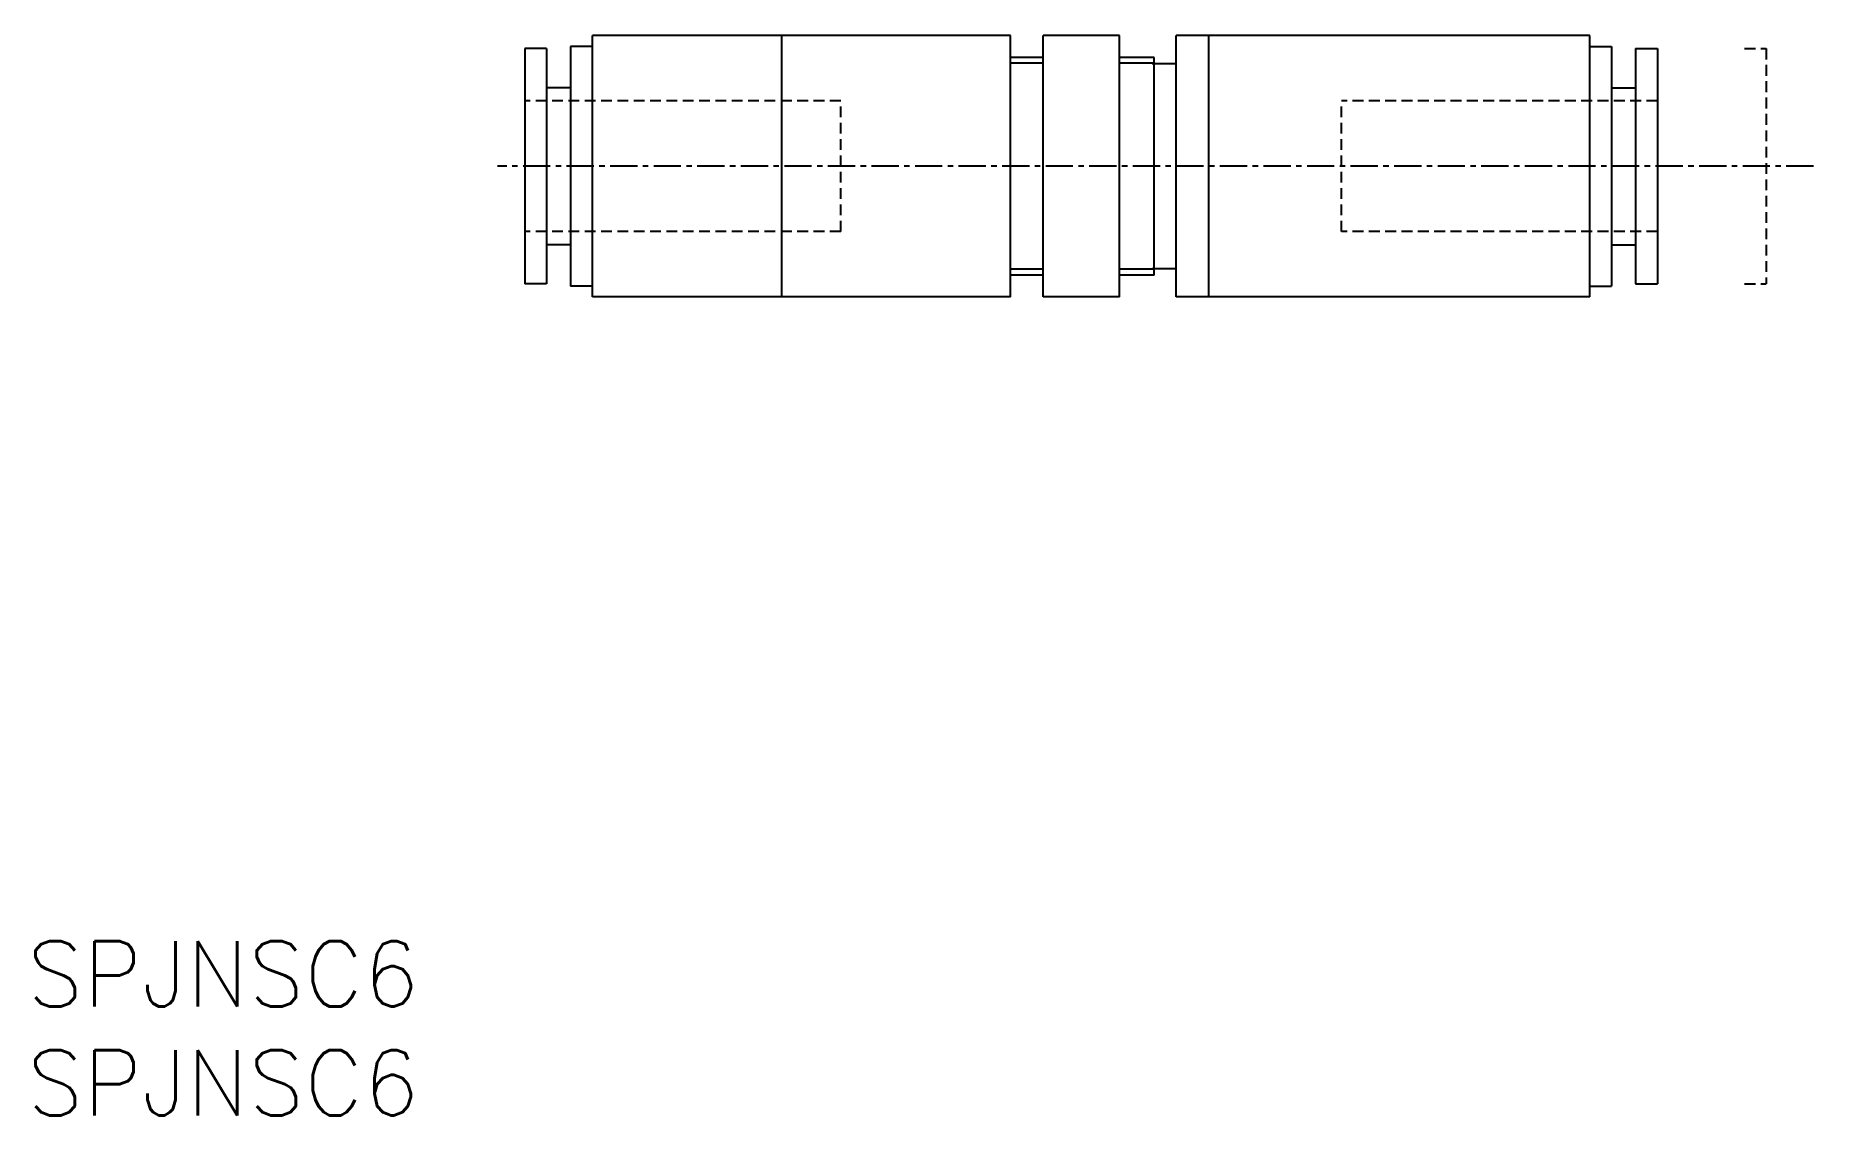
# Model space of a CAD drawing. Extents: x 0.4 to 82, y 0 to 49.6.
import ezdxf

# ---------------------------------------------------------------- set-up
doc = ezdxf.new("R2010")
doc.units = 0
doc.linetypes.add('CENTER', pattern=[2, 1.25, -0.25, 0.25, -0.25])
doc.linetypes.add('DASHED', pattern=[0.75, 0.5, -0.25])
doc.layers.get('0').update_dxf_attribs({"linetype": 'CONTINUOUS'})
doc.layers.add('CENTER', color=1, linetype='CENTER')
doc.styles.get("Standard").update_dxf_attribs({"font": 'txt.shx'})

# ---------------------------------------------------------------- blocks, each defined once
blk = doc.blocks.new('*U6')
at = {"color": 7, "linetype": 'CONTINUOUS'}
blk.add_text('SPJNSC6', height=3, dxfattribs=at).set_placement((0, 0))
blk = doc.blocks.new('*U7')
at = {"color": 7, "linetype": 'CONTINUOUS'}
blk.add_text('SPJNSC6', height=3, dxfattribs=at).set_placement((0, 5))

msp = doc.modelspace()

# ---------------------------------------------------------------- linework, layer by layer
at = {"color": 7, "linetype": 'CONTINUOUS'}
for p, q in [((24.953, 49.069), (24.953, 38.069)), ((25.953, 49.069), (24.953, 49.069)), ((25.953, 37.569), (25.953, 49.569)), ((45.153, 49.569), (25.953, 49.569)), ((34.653, 37.569), (34.653, 49.569)), ((45.153, 37.569), (45.153, 49.569)), ((50.153, 49.569), (46.653, 49.569)), ((46.653, 37.569), (46.653, 49.569)), ((50.153, 37.569), (50.153, 49.569)), ((71.753, 49.569), (52.753, 49.569)), ((52.753, 37.569), (52.753, 49.569)), ((54.253, 37.569), (54.253, 49.569)), ((71.753, 37.569), (71.753, 49.569)), ((71.753, 49.069), (72.753, 49.069)), ((72.753, 49.069), (72.753, 38.069)), ((22.853, 48.969), (22.853, 38.169)), ((23.853, 48.969), (22.853, 48.969)), ((23.853, 48.969), (23.853, 38.169)), ((46.653, 48.569), (45.153, 48.569)), ((46.653, 48.299), (45.153, 48.299)), ((51.753, 48.569), (50.153, 48.569)), ((51.753, 48.299), (50.153, 48.299)), ((52.753, 48.269), (51.653, 48.269)), ((51.753, 38.569), (51.753, 48.569)), ((73.853, 48.969), (73.853, 38.169)), ((73.853, 48.969), (74.853, 48.969)), ((74.853, 48.969), (74.853, 38.169)), ((24.953, 47.169), (23.853, 47.169)), ((72.753, 47.169), (73.853, 47.169)), ((24.953, 39.969), (23.853, 39.969)), ((72.753, 39.969), (73.853, 39.969)), ((46.653, 38.84), (45.153, 38.84)), ((46.653, 38.569), (45.153, 38.569)), ((51.753, 38.84), (50.153, 38.84)), ((51.753, 38.569), (50.153, 38.569)), ((52.753, 38.869), (51.653, 38.869)), ((23.853, 38.169), (22.853, 38.169)), ((25.953, 38.069), (24.953, 38.069)), ((45.153, 37.569), (25.953, 37.569)), ((50.153, 37.569), (46.653, 37.569)), ((71.753, 37.569), (52.753, 37.569)), ((71.753, 38.069), (72.753, 38.069)), ((73.853, 38.169), (74.853, 38.169))]:
    msp.add_line(p, q, dxfattribs=at)
at = {"color": 3, "linetype": 'DASHED'}
for p, q in [((78.853, 48.969), (79.853, 48.969)), ((79.853, 48.969), (79.853, 38.169)), ((37.353, 46.569), (22.853, 46.569)), ((37.353, 40.569), (37.353, 46.569)), ((74.853, 46.569), (60.353, 46.569)), ((60.353, 40.569), (60.353, 46.569)), ((37.353, 40.569), (22.853, 40.569)), ((74.853, 40.569), (60.353, 40.569)), ((78.853, 38.169), (79.853, 38.169))]:
    msp.add_line(p, q, dxfattribs=at)
at = {"layer": 'CENTER', "color": 1, "linetype": 'CENTER'}
msp.add_line((82.019, 43.569), (21.597, 43.569), dxfattribs=at)

# ---------------------------------------------------------------- block references
at = {"color": 7, "linetype": 'CONTINUOUS'}
for name in ['*U7', '*U6']:
    msp.add_blockref(name, (0, 0), dxfattribs=at)

doc.saveas('drawing.dxf')
